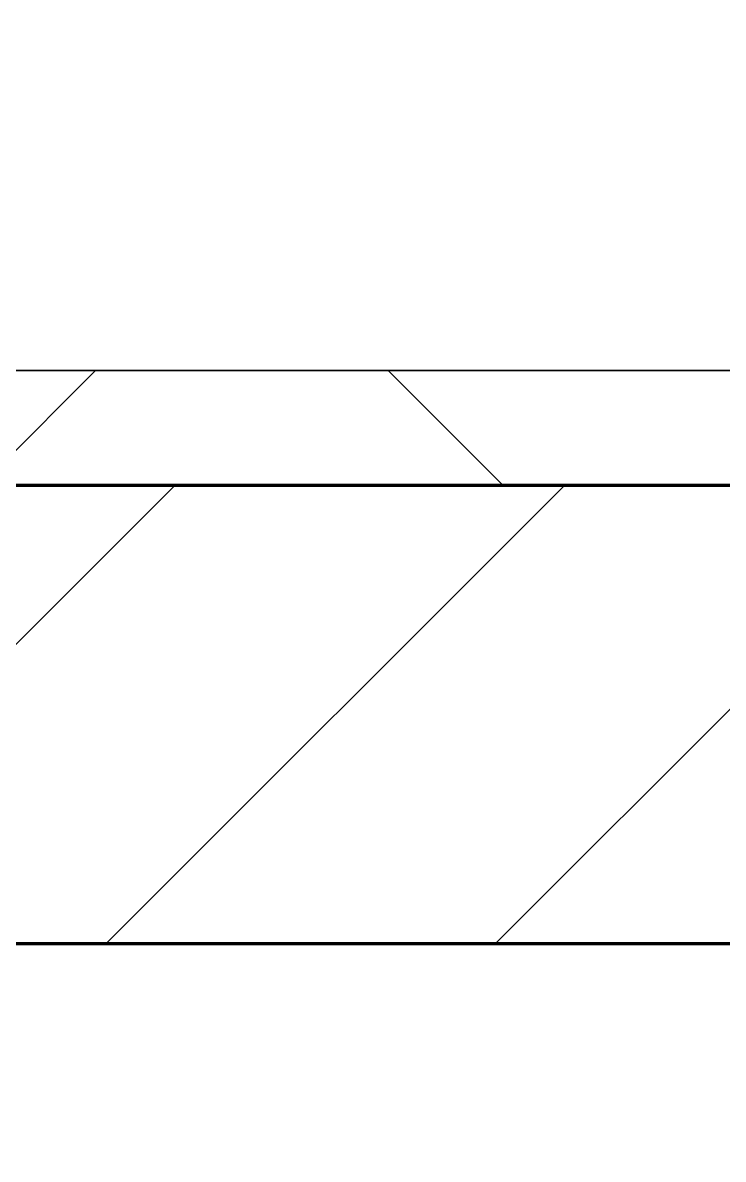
# Model space of a CAD drawing. Header units: millimetres. Extents: x -726012 to -647389, y -20772 to 18805.
# Drawn here: x -664068.5 to -663763.2, y 3835 to 4330.6 of the extents above; entities that cross this region are included whole.
import ezdxf
from ezdxf.xclip import XClip

# ---------------------------------------------------------------- set-up
doc = ezdxf.new("R2010")
doc.units = ezdxf.units.MM
doc.header["$XCLIPFRAME"] = 0
for name, color, linetype, lineweight in [('A-GLAZ-CURT', 2, 'Continuous', 9), ('A-WALL', 5, 'Continuous', 35), ('A-WALL-FNSH', 2, 'Continuous', 35), ('A-WALL-PATT', 1, 'Continuous', 35)]:
    doc.layers.add(name, color=color, linetype=linetype, lineweight=lineweight)
doc.layers.add('A11_ALU.SOLID SHEET', color=2, linetype='Continuous')

# ---------------------------------------------------------------- blocks, each defined once
blk = doc.blocks.new('PPLS-PP19_Custom Tile Pattern - Custom Tile Pattern-V220-4233-01 ENLARGED MULTI-PURPOSE LEVEL - REFLECTED CEILING PLAN - SHEET 4')
at = {"layer": 'A-GLAZ-CURT'}
for p, q in [((-300, 0), (300, 0)), ((300, 0), (-300, 0)), ((230.06, 0), (300, 0)), ((-300, -50), (300, -50)), ((300, -50), (-300, -50))]:
    blk.add_line(p, q, dxfattribs=at)
for points, knots in [([(300, 0), (286.53, 0), (254.22, 0), (207.11, 0), (177.41, 0), (159.34, 0), (158.33, 0), (158.3, 0)], [-285.253232, -285.253232, -285.253232, -285.253232, -244.693688, -187.987675, -143.776725, -129.632772, -123.352749, -123.352749, -123.352749, -123.352749]), ([(159.07, 0), (159.13, 0), (160.84, 0), (165.21, 0), (174.15, 0), (185.98, 0), (208.82, 0), (219.42, 0), (230.06, 0)], [-115.643202, -115.643202, -115.643202, -115.643202, -114.681583, -87.660824, -65.295536, -41.623857, -24.459831, 0, 0, 0, 0]), ([(171.51, 0), (176.48, 0), (193.23, 0), (201.73, 0), (208.81, 0), (213.9, 0), (241.96, 0), (266.73, 0), (281.71, 0), (291.71, 0), (296.52, 0), (297.86, 0), (298.09, 0)], [-7971.819559, -7971.819559, -7971.819559, -7971.819559, -7784.112253, -7606.717214, -7289.299508, -7042.621073, -6582.165592, -6068.460911, -5766.029927, -5566.724884, -5280.360606, -5199.253518, -5199.253518, -5199.253518, -5199.253518]), ([(215.22, 0), (214.62, 0), (210.55, 0), (206.11, 0), (200.55, 0), (198.28, 0)], [-203.825446, -203.825446, -203.825446, -203.825446, -198.527383, -184.406837, -175.825272, -175.825272, -175.825272, -175.825272]), ([(247.1, 0), (246.76, 0), (245.04, 0), (238.34, 0), (226.56, 0), (221.1, 0), (208.3, 0), (200.23, 0), (198.38, 0)], [-9649.085549, -9649.085549, -9649.085549, -9649.085549, -9581.591397, -9406.094246, -9221.510254, -9016.44624, -8717.832359, -8627.230601, -8627.230601, -8627.230601, -8627.230601]), ([(199.28, 0), (200.25, 0), (203.42, 0), (207.47, 0), (213.96, 0), (215.11, 0)], [-227.252096, -227.252096, -227.252096, -227.252096, -223.92608, -215.862851, -208.75215, -208.75215, -208.75215, -208.75215]), ([(300, 0), (288.22, 0), (262, 0), (230.43, 0), (219.94, 0), (219.02, 0)], [-12528.858583, -12528.858583, -12528.858583, -12528.858583, -11905.454923, -11162.864862, -10856.732305, -10856.732305, -10856.732305, -10856.732305]), ([(219.9, 0), (220.86, 0), (227.84, 0), (242.06, 0), (246.54, 0), (246.96, 0)], [-10670.940496, -10670.940496, -10670.940496, -10670.940496, -10511.382485, -9925.173265, -9834.877357, -9834.877357, -9834.877357, -9834.877357]), ([(284.76, 0), (284.76, 0), (285.09, 0), (287.47, 0), (293.59, 0), (297.76, 0), (300, 0)], [-4110.630118, -4110.630118, -4110.630118, -4110.630118, -4053.389046, -3959.664717, -3862.421465, -3746.95702, -3746.95702, -3746.95702, -3746.95702]), ([(297.38, 0), (295.84, 0), (291.62, 0), (285.38, 0), (284.87, 0)], [-4803.172655, -4803.172655, -4803.172655, -4803.172655, -4358.271401, -4143.037883, -4143.037883, -4143.037883, -4143.037883])]:
    blk.add_open_spline(points, degree=3, knots=knots, dxfattribs=at)
blk = doc.blocks.new('PPLS-PP19_Custom Tile Pattern - Custom Tile Pattern-V221-4233-01 ENLARGED MULTI-PURPOSE LEVEL - REFLECTED CEILING PLAN - SHEET 4')
at = {"layer": 'A-GLAZ-CURT'}
for p, q in [((-300, 0), (300, 0)), ((300, 0), (-300, 0)), ((-293.07, 0), (-275.75, 0)), ((-275.75, 0), (-293.07, 0)), ((-222.32, 0), (-205, 0)), ((-205, 0), (-222.32, 0)), ((-125.17, 0), (-128.35, 0)), ((-300, -50), (300, -50)), ((300, -50), (-300, -50))]:
    blk.add_line(p, q, dxfattribs=at)
at = {"layer": 'A-GLAZ-CURT', "flags": 128}
for points in [[(-300, 0), (-291.56, 0), (-283.3, 0), (-275.2, 0), (-267.26, 0), (-259.45, 0), (-251.77, 0), (-244.2, 0), (-236.74, 0), (-229.36, 0), (-222.06, 0), (-214.83, 0), (-207.71, 0), (-200.76, 0), (-194.02, 0), (-187.54, 0), (-181.38, 0), (-175.58, 0), (-170.25, 0), (-165.64, 0), (-162.01, 0), (-159.53, 0), (-157.46, 0), (-154.52, 0), (-149.42, 0), (-141.84, 0), (-132.81, 0), (-126.08, 0)], [(-196.72, 0), (-202.58, 0), (-209.04, 0), (-215.73, 0), (-222.63, 0), (-229.72, 0), (-236.97, 0), (-244.39, 0), (-251.96, 0), (-259.67, 0), (-267.51, 0), (-275.48, 0), (-283.55, 0), (-291.73, 0), (-300, 0)], [(-128.55, 0), (-134.16, 0), (-140.03, 0), (-145.5, 0), (-150.63, 0), (-155.53, 0), (-160.27, 0), (-164.95, 0), (-169.65, 0), (-174.47, 0), (-179.49, 0), (-184.81, 0), (-190.44, 0), (-196.37, 0)]]:
    blk.add_lwpolyline(points, dxfattribs=at)
at = {"layer": 'A-GLAZ-CURT'}
for points, knots in [([(-300, 0), (-284.65, 0), (-236.57, 0), (-174.61, 0), (-129.95, 0), (-110.8, 0), (-99.5, 0), (-91.46, 0)], [-5323.127839, -5323.127839, -5323.127839, -5323.127839, -4502.809032, -2700.551212, -1002.059161, -460.363443, 0, 0, 0, 0]), ([(-128.82, 0), (-130.8, 0), (-155.45, 0), (-202.69, 0), (-262.56, 0), (-294.48, 0), (-300, 0)], [-17314.152334, -17314.152334, -17314.152334, -17314.152334, -17136.203329, -15131.813646, -13729.592194, -13439.944408, -13439.944408, -13439.944408, -13439.944408]), ([(-137.88, 0), (-140.56, 0), (-147.66, 0), (-147.69, 0), (-158.72, 0), (-174.02, 0), (-185.59, 0), (-209.77, 0), (-232.01, 0), (-255.22, 0), (-261.45, 0), (-263.63, 0), (-263.99, 0)], [-3187.727384, -3187.727384, -3187.727384, -3187.727384, -2919.378265, -2477.344047, -2237.412286, -2029.680487, -1755.085331, -1400.429864, -858.079193, -543.655514, -208.940337, -132.821974, -132.821974, -132.821974, -132.821974]), ([(-258.6, 0), (-257.91, 0), (-254.26, 0), (-241.25, 0), (-225.99, 0), (-213.1, 0), (-204.01, 0), (-198.84, 0), (-196.73, 0)], [-5722.54675, -5722.54675, -5722.54675, -5722.54675, -5657.471696, -5413.335975, -5017.494783, -4832.723979, -4666.091899, -4547.461149, -4547.461149, -4547.461149, -4547.461149]), ([(-133.82, 0), (-135.51, 0), (-137.8, 0), (-149.31, 0), (-162.01, 0), (-177.91, 0), (-199.46, 0), (-216.65, 0), (-231.26, 0), (-233.46, 0), (-234, 0)], [-2731.647847, -2731.647847, -2731.647847, -2731.647847, -2418.507304, -2308.929706, -2113.765672, -1763.376603, -1422.553702, -978.033455, -846.069444, -682.911962, -682.911962, -682.911962, -682.911962]), ([(-233.49, 0), (-233.44, 0), (-232.38, 0), (-230.74, 0), (-225.3, 0), (-223.63, 0)], [-455.274641, -455.274641, -455.274641, -455.274641, -440.605512, -119.536984, 0, 0, 0, 0]), ([(-223.63, 0), (-219.39, 0), (-210.16, 0), (-201.14, 0), (-197.48, 0)], [-5463.295695, -5463.295695, -5463.295695, -5463.295695, -5161.076232, -4957.434982, -4957.434982, -4957.434982, -4957.434982]), ([(-196.74, 0), (-193.06, 0), (-184.37, 0), (-169.02, 0), (-152.12, 0), (-137.27, 0), (-130.27, 0), (-128.3, 0)], [-4943.547495, -4943.547495, -4943.547495, -4943.547495, -4739.070012, -4465.409639, -4149.119819, -3839.893365, -3670.088136, -3670.088136, -3670.088136, -3670.088136]), ([(-195.9, 0), (-192.68, 0), (-183.52, 0), (-171.77, 0), (-158.7, 0), (-157.22, 0)], [-4531.949775, -4531.949775, -4531.949775, -4531.949775, -4349.945572, -4000.813434, -3840.635403, -3840.635403, -3840.635403, -3840.635403]), ([(-152.35, 0), (-151.03, 0), (-147.71, 0), (-143.57, 0), (-138.62, 0)], [-3494.978217, -3494.978217, -3494.978217, -3494.978217, -3371.022232, -3227.460399, -3227.460399, -3227.460399, -3227.460399]), ([(-128.36, 0), (-130.85, 0), (-137.33, 0), (-147.46, 0), (-150.03, 0), (-150.57, 0)], [-5682.397595, -5682.397595, -5682.397595, -5682.397595, -5508.838257, -5298.784692, -5196.16478, -5196.16478, -5196.16478, -5196.16478]), ([(-150.34, 0), (-150.07, 0), (-147.75, 0), (-142.6, 0), (-127.26, 0), (-107.3, 0), (-90.42, 0), (-75.26, 0), (-68.41, 0), (-65.12, 0), (-63.63, 0)], [-4948.728362, -4948.728362, -4948.728362, -4948.728362, -4883.323924, -4440.880425, -4054.690705, -3793.097032, -3402.597032, -3144.956779, -3050.982048, -2969.237017, -2969.237017, -2969.237017, -2969.237017]), ([(-129.19, 0), (-132.53, 0), (-139.48, 0), (-147.74, 0), (-149.07, 0)], [-6625.955282, -6625.955282, -6625.955282, -6625.955282, -6449.282163, -6277.220794, -6277.220794, -6277.220794, -6277.220794]), ([(-148.23, 0), (-146.94, 0), (-140.15, 0), (-137.28, 0), (-133.93, 0), (-128.78, 0), (-126.5, 0)], [-6162.058746, -6162.058746, -6162.058746, -6162.058746, -6017.569127, -5560.701257, -5364.112219, -5231.017328, -5231.017328, -5231.017328, -5231.017328]), ([(-128.7, 0), (-131.87, 0), (-139.57, 0), (-146.11, 0), (-146.95, 0)], [-910.741975, -910.741975, -910.741975, -910.741975, -741.901385, -489.130243, -489.130243, -489.130243, -489.130243]), ([(-146.69, 0), (-146.59, 0), (-145.49, 0), (-137.63, 0), (-131.41, 0), (-128.35, 0)], [-420.34245, -420.34245, -420.34245, -420.34245, -406.956646, -290.263673, -83.180258, -83.180258, -83.180258, -83.180258]), ([(-128.73, 0), (-131.94, 0), (-133.26, 0), (-134.09, 0), (-134.15, 0)], [-8510.097706, -8510.097706, -8510.097706, -8510.097706, -8266.114998, -8246.473386, -8246.473386, -8246.473386, -8246.473386]), ([(-134.15, 0), (-133.32, 0), (-131.73, 0), (-128.9, 0), (-128.43, 0)], [-7657.439573, -7657.439573, -7657.439573, -7657.439573, -7293.749979, -7226.225825, -7226.225825, -7226.225825, -7226.225825]), ([(-120.13, 0), (-120.14, 0), (-120.24, 0), (-121.3, 0), (-129.25, 0), (-133.82, 0)], [-2933.992132, -2933.992132, -2933.992132, -2933.992132, -2920.575025, -2840.280255, -2731.647847, -2731.647847, -2731.647847, -2731.647847]), ([(-72.93, 0), (-75.51, 0), (-90.13, 0), (-110.53, 0), (-128.4, 0)], [-19442.345229, -19442.345229, -19442.345229, -19442.345229, -18935.241197, -17326.844398, -17326.844398, -17326.844398, -17326.844398]), ([(-86.16, 0), (-91.37, 0), (-104.13, 0), (-119.21, 0), (-127.85, 0), (-128.4, 0)], [-1681.3698, -1681.3698, -1681.3698, -1681.3698, -1374.161226, -945.742622, -916.067858, -916.067858, -916.067858, -916.067858]), ([(-60.22, 0), (-66.5, 0), (-81.6, 0), (-107.09, 0), (-121.56, 0), (-128.38, 0)], [-7904.648407, -7904.648407, -7904.648407, -7904.648407, -7508.296369, -7004.680444, -6640.345459, -6640.345459, -6640.345459, -6640.345459]), ([(-128.21, 0), (-125.52, 0), (-116.08, 0), (-92.04, 0), (-74.02, 0), (-62.82, 0), (-60.42, 0), (-60.05, 0)], [-7215.664213, -7215.664213, -7215.664213, -7215.664213, -6839.55839, -6236.997189, -5713.340575, -5140.470607, -5015.791397, -5015.791397, -5015.791397, -5015.791397]), ([(-118.78, 0), (-121.86, 0), (-124.4, 0), (-127.86, 0), (-127.99, 0)], [-5938.474035, -5938.474035, -5938.474035, -5938.474035, -5700.061948, -5691.037617, -5691.037617, -5691.037617, -5691.037617]), ([(-113.43, 0), (-113.44, 0), (-113.96, 0), (-119.73, 0), (-125.43, 0), (-127.03, 0), (-127.41, 0)], [-328.499627, -328.499627, -328.499627, -328.499627, -282.672656, -98.539552, -24.539552, 0, 0, 0, 0]), ([(-127.37, 0), (-125.74, 0), (-124.17, 0), (-123.43, 0), (-123.28, 0)], [-3642.19713, -3642.19713, -3642.19713, -3642.19713, -3488.92562, -3439.852845, -3439.852845, -3439.852845, -3439.852845]), ([(-126.5, 0), (-122.44, 0), (-108.71, 0), (-86.68, 0), (-63.44, 0), (-54.4, 0), (-48.53, 0), (-30.79, 0), (-18.03, 0), (8.61, 0), (15.02, 0), (22.91, 0), (31, 0), (39.04, 0), (51.19, 0), (58.74, 0), (61.34, 0), (61.45, 0)], [-5231.017328, -5231.017328, -5231.017328, -5231.017328, -4994.692869, -4542.524482, -4008.285538, -3689.699207, -3546.54457, -3315.260113, -2864.387349, -2439.246196, -2084.094819, -1956.422387, -1818.904206, -1645.594513, -1443.202566, -1228.752106, -1120.932285, -1120.932285, -1120.932285, -1120.932285]), ([(-125.15, 0), (-124.93, 0), (-121.96, 0), (-113.01, 0), (-98.9, 0), (-85.29, 0), (-71.67, 0), (-65.93, 0), (-65.07, 0)], [-3362.7396, -3362.7396, -3362.7396, -3362.7396, -3342.215224, -3074.362186, -2902.289527, -2605.247022, -2322.099534, -2241.8264, -2241.8264, -2241.8264, -2241.8264]), ([(-122.08, 0), (-122.01, 0), (-121.69, 0), (-121.2, 0), (-120.88, 0)], [-3136.336417, -3136.336417, -3136.336417, -3136.336417, -3110.304437, -3035.164275, -3035.164275, -3035.164275, -3035.164275]), ([(-36.33, 0), (-36.43, 0), (-37.27, 0), (-45.02, 0), (-46.13, 0), (-60.59, 0), (-81.23, 0), (-99.51, 0), (-114.02, 0), (-117.28, 0), (-118.78, 0)], [-1855.773136, -1855.773136, -1855.773136, -1855.773136, -1810.870157, -1672.078046, -1405.135169, -1060.00838, -740.068933, -229.489605, -116.330425, 0, 0, 0, 0]), ([(-117.74, 0), (-117.19, 0), (-114.78, 0), (-113.43, 0), (-113.43, 0)], [-821.249067, -821.249067, -821.249067, -821.249067, -394.672656, -330.879064, -330.879064, -330.879064, -330.879064]), ([(-36.62, 0), (-36.62, 0), (-40.35, 0), (-44.32, 0), (-58.97, 0), (-85.2, 0), (-107.61, 0), (-116.56, 0), (-117.56, 0)], [-4069.478503, -4069.478503, -4069.478503, -4069.478503, -3858.647035, -3538.256648, -2842.901703, -2193.204658, -1433.981041, -985.49888, -985.49888, -985.49888, -985.49888]), ([(-115.82, 0), (-114.96, 0), (-110.41, 0), (-96.78, 0), (-71.33, 0), (-42.53, 0), (-12.78, 0), (2.5, 0), (7.27, 0), (8.27, 0)], [-5724.064692, -5724.064692, -5724.064692, -5724.064692, -5430.283136, -5103.229623, -4799.173296, -4065.652676, -3589.737505, -3285.047089, -3167.813425, -3167.813425, -3167.813425, -3167.813425]), ([(8.47, 0), (7.14, 0), (2.57, 0), (-12.23, 0), (-25.64, 0), (-40, 0), (-56.24, 0), (-75.59, 0), (-94, 0), (-112.01, 0), (-114.94, 0), (-115.63, 0)], [-2882.788014, -2882.788014, -2882.788014, -2882.788014, -2720.818881, -2518.50168, -2125.455881, -1792.521578, -1466.981642, -1208.454564, -789.402658, -501.969187, -243.577221, -243.577221, -243.577221, -243.577221]), ([(-91.46, 0), (-90.09, 0), (-84.7, 0), (-77.43, 0), (-72.73, 0), (-72.64, 0), (-72.64, 0)], [-19832.387487, -19832.387487, -19832.387487, -19832.387487, -19753.885894, -19541.04734, -19478.625389, -19471.062469, -19471.062469, -19471.062469, -19471.062469]), ([(-63.96, 0), (-64.13, 0), (-72.5, 0), (-80.63, 0), (-86.16, 0)], [-2171.769325, -2171.769325, -2171.769325, -2171.769325, -2007.031671, -1681.3698, -1681.3698, -1681.3698, -1681.3698]), ([(-60.09, 0), (-62.55, 0), (-71.91, 0), (-77.83, 0), (-82.66, 0), (-83.28, 0), (-83.28, 0)], [-2132.371661, -2132.371661, -2132.371661, -2132.371661, -2006.592567, -1646.621388, -1424.436217, -1393.971743, -1393.971743, -1393.971743, -1393.971743]), ([(-83.28, 0), (-83.28, 0), (-82.91, 0), (-76.14, 0), (-62.97, 0), (-48.14, 0), (-36.49, 0), (-33.57, 0), (-29.94, 0), (-28.57, 0)], [-1393.4169, -1393.4169, -1393.4169, -1393.4169, -1353.722004, -1274.333717, -1073.56893, -651.549973, -296.515819, -83.513472, 0, 0, 0, 0])]:
    blk.add_open_spline(points, degree=3, knots=knots, dxfattribs=at)
blk.add_open_spline([(-127.78, 0), (-126.79, 0), (-125.91, 0), (-125.15, 0)], degree=3, dxfattribs=at)
blk = doc.blocks.new('*U885')
at = {"layer": 'A-GLAZ-CURT'}
for name, p in [('PPLS-PP19_Custom Tile Pattern - Custom Tile Pattern-V220-4233-01 ENLARGED MULTI-PURPOSE LEVEL - REFLECTED CEILING PLAN - SHEET 4', (12000, 11720.41)), ('PPLS-PP19_Custom Tile Pattern - Custom Tile Pattern-V221-4233-01 ENLARGED MULTI-PURPOSE LEVEL - REFLECTED CEILING PLAN - SHEET 4', (12600, 11720.41))]:
    blk.add_blockref(name, p, dxfattribs=at)
blk = doc.blocks.new('*U1287')
blk.add_lwpolyline([(21173.36, -580), (28210, -580), (28210, -6849.96), (45954.15, -6849.96), (45954.15, 600), (82995.06, 600), (83086.47, 650), (90052, 650), (90392, 990), (103159.16, 990), (103159.16, 4990), (21173.36, 4990), (21173.36, 3485.45), (21203.36, 3485.45), (21203.36, 925.54), (21173.36, 925.54), (21173.36, -580)])

msp = doc.modelspace()

# ---------------------------------------------------------------- hatches: boundary and pattern name
at = {"layer": 'A-WALL-PATT', "lineweight": 9}
h = msp.add_hatch(dxfattribs=at)
h.set_pattern_fill('FP_3', color=256, style=0, pattern_type=2)
h.set_pattern_definition([(45, (0, 0), (-212.13203, 212.13203), []), (135, (0, 0), (-212.13203, -212.13203), [])])
h.paths.add_polyline_path([(-661708.03, 4129.02), (-661758.03, 4179.02), (-698678.22, 4179.02), (-698678.22, 4129.02), (-663127.46, 4129.02)])
h = msp.add_hatch(dxfattribs=at)
h.set_pattern_fill('FP_2', color=256, style=0, pattern_type=2)
h.set_pattern_definition([(45, (0, 0), (-84.852814, 84.852814), [])])
h.paths.add_polyline_path([(-661508.03, 3929.02), (-661708.03, 4129.02), (-698478.22, 4129.02), (-698478.22, 3929.02), (-661790.87, 3929.02)])

# ---------------------------------------------------------------- linework, layer by layer
at = {"layer": 'A-WALL', "color": 7, "lineweight": 70}
for p, q in [((-698478.22, 4129.02), (-661708.03, 4129.02)), ((-661790.87, 3929.02), (-672727.37, 3929.02))]:
    msp.add_line(p, q, dxfattribs=at)
at = {"layer": 'A-WALL-FNSH', "color": 250}
for p, q in [((-698678.22, 4179.02), (-661758.03, 4179.02)), ((-661708.03, 4129.02), (-698678.22, 4129.02))]:
    msp.add_line(p, q, dxfattribs=at)

# ---------------------------------------------------------------- block references
msp.add_blockref('*U885', (-676282.37, -7541.39))

# ---------------------------------------------------------------- next in the draw order: block references
at = {"layer": 'A11_ALU.SOLID SHEET'}
ref = msp.add_blockref('*U1287', (-744682.37, 3579.02), dxfattribs=at)
XClip(ref).set_block_clipping_path([(22516.8245944298, -23612.0000696909), (92487.8891097467, 7199.9972603897)])

doc.saveas('drawing.dxf')
